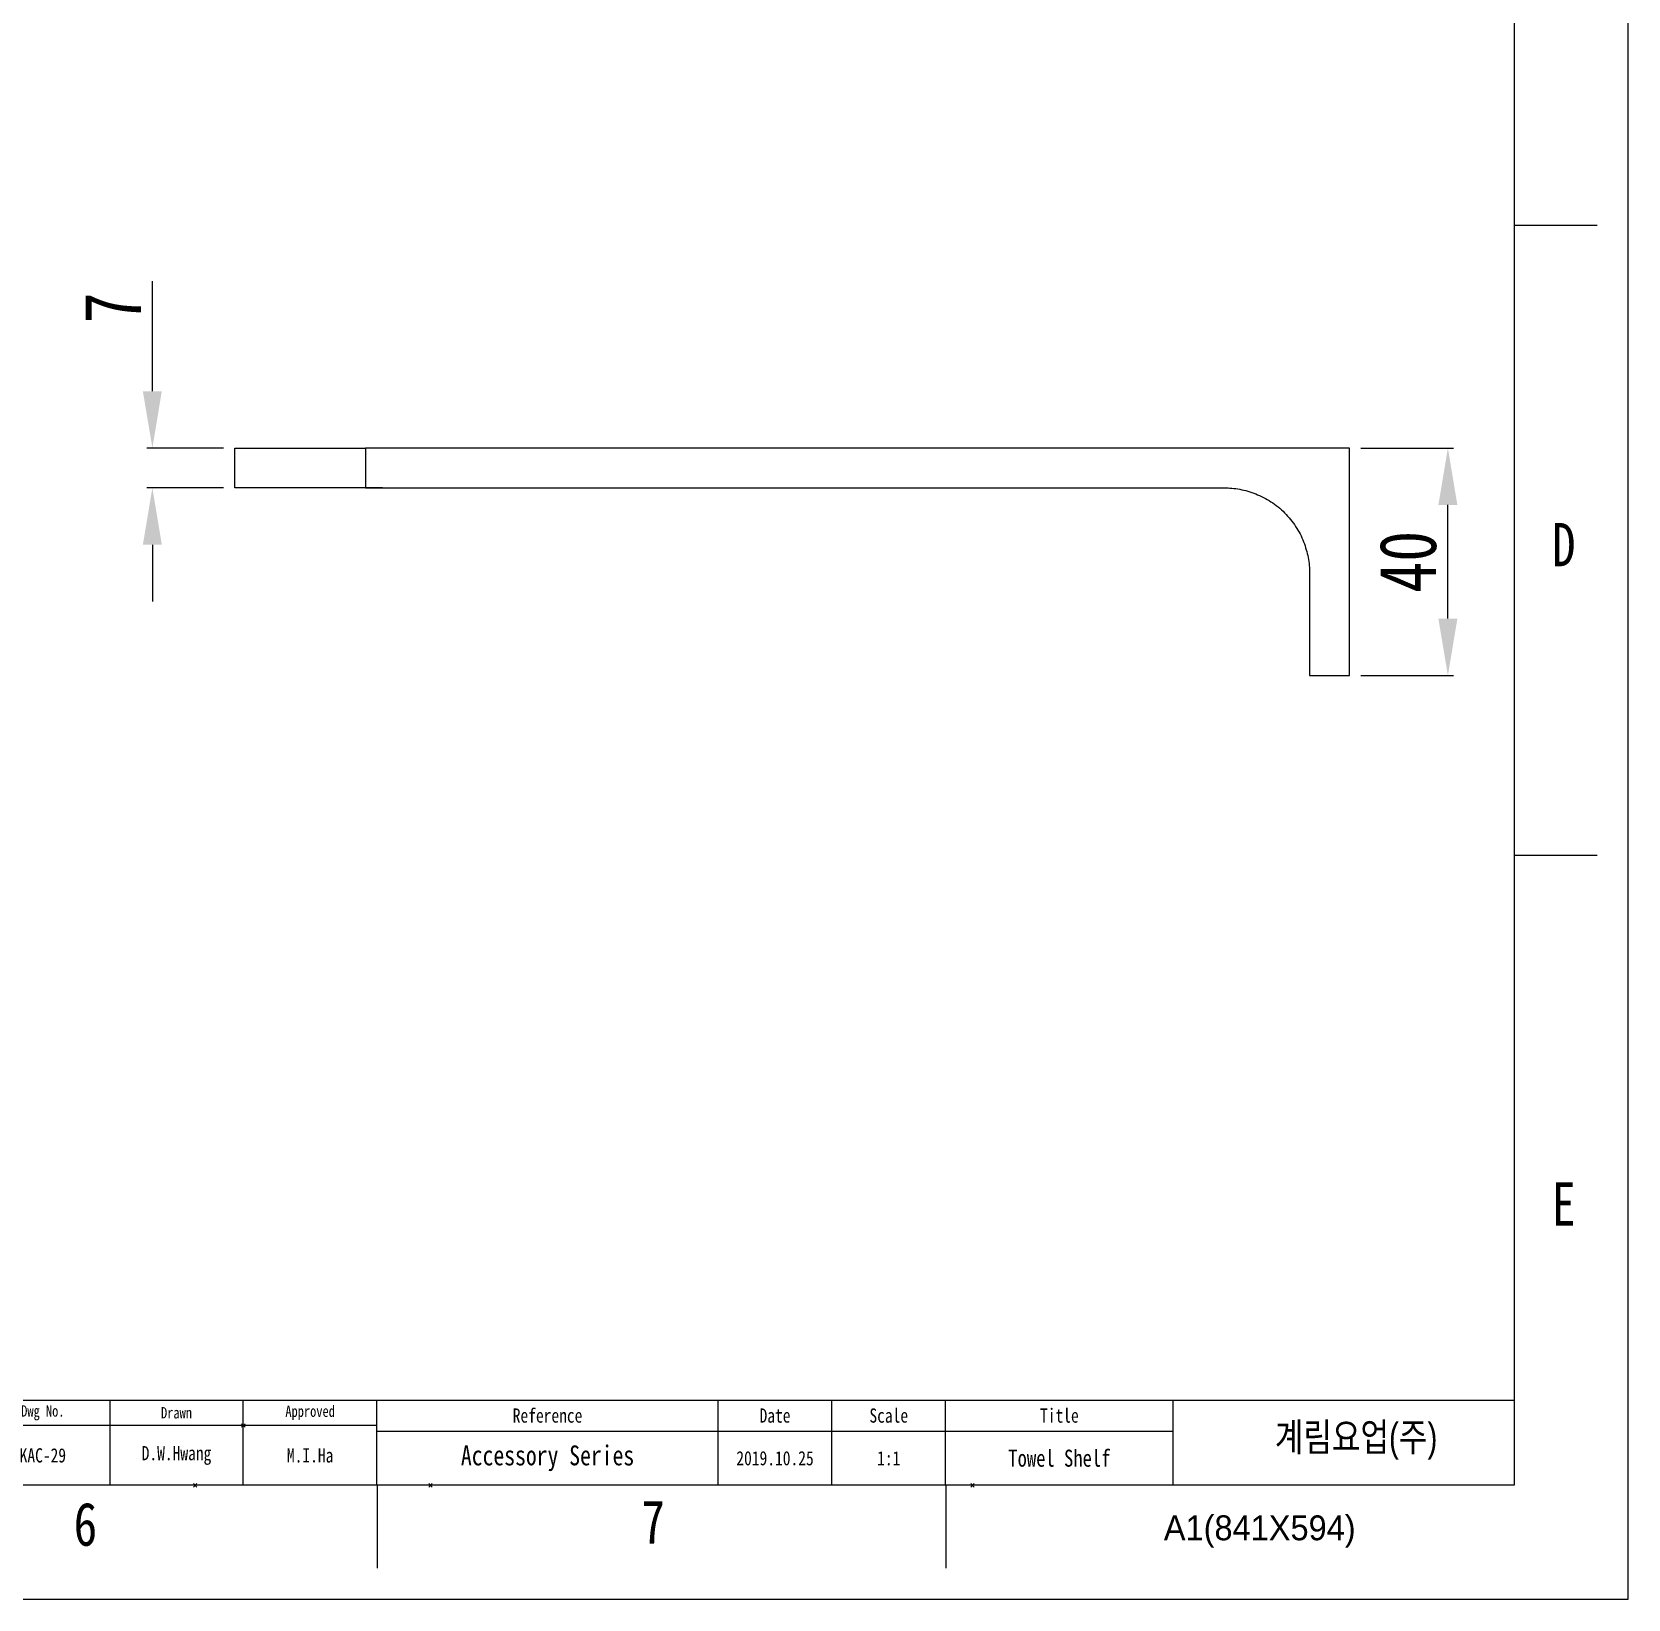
# Model space of a CAD drawing. Header units: millimetres. Extents: x 2782 to 3622, y -1206 to -612.
# Drawn here: x 3340.9 to 3621.6, y -1206.5 to -930.9 of the extents above; entities that cross this region are included whole.
import ezdxf

# ---------------------------------------------------------------- set-up
doc = ezdxf.new("R2010")
doc.units = ezdxf.units.MM
doc.header["$LTSCALE"] = 32.67
doc.header["$PDMODE"] = 3
doc.header["$PDSIZE"] = 0.3
doc.linetypes.add('CENTERX2', pattern=[101.6, 63.5, -12.7, 12.7, -12.7])
doc.layers.get('0').update_dxf_attribs({"linetype": 'CONTINUOUS'})
doc.layers.get('Defpoints').update_dxf_attribs({"linetype": 'CONTINUOUS'})
for name, color, linetype in [('1', 7, 'CONTINUOUS'), ('5', 2, 'CONTINUOUS'), ('FORM', 7, 'CONTINUOUS'), ('TEXT', 2, 'CONTINUOUS')]:
    doc.layers.add(name, color=color, linetype=linetype)
doc.styles.add('ROMANS', font='Gulim.ttf')
doc.styles.get("Standard").update_dxf_attribs({"font": 'txt', "width": 0.8})
doc.dimstyles.new('DIMSTYLE_1', dxfattribs={"dimtxt": 3.5, "dimasz": 3.5, "dimexe": 1, "dimexo": 1, "dimgap": 1, "dimtad": 1, "dimzin": 0, "dimdsep": 46, "dimtxsty": 'Standard', "dimcen": 0, "dimclrd": 5, "dimclre": 5, "dimazin": 0, "dimtp": 0.3, "dimtm": 0.3, "dimtfac": 1, "dimtofl": 0, "dimtmove": 0, "dimatfit": 3, "dimfxl": 0, "dimtolj": 1, "dimtzin": 0, "dimarcsym": 0})

# ---------------------------------------------------------------- blocks, each defined once
blk = doc.blocks.new('*D322')
at = {"color": 3, "lineweight": -2}
for p, q in [((3362.07, -994.04), (3362.07, -974.71)), ((3374.56, -1004.04), (3361.07, -1004.04)), ((3374.56, -1011.04), (3361.07, -1011.04)), ((3362.07, -1021.04), (3362.07, -1031.04))]:
    blk.add_line(p, q, dxfattribs=at)
at = {"color": 3}
for points in [[(3360.4, -994.04), (3363.73, -994.04), (3362.07, -1004.04)], [(3360.4, -1021.04), (3363.73, -1021.04), (3362.07, -1011.04)]]:
    blk.add_solid(points, dxfattribs=at)
at = {"layer": 'Defpoints', "color": 0}
for p in [(3362.07, -1004.04), (3376.56, -1004.04), (3376.56, -1011.04)]:
    blk.add_point(p, dxfattribs=at)
at = {"color": 3, "insert": (3355.07, -979.37), "char_height": 10, "attachment_point": 5, "rotation": 90}
blk.add_mtext('\\A1;7', dxfattribs=at)
blk = doc.blocks.new('*D323')
at = {"color": 3, "lineweight": -2}
for p, q in [((3574.56, -1004.04), (3590.88, -1004.04)), ((3589.88, -1034.04), (3589.88, -1014.04)), ((3574.56, -1044.04), (3590.88, -1044.04))]:
    blk.add_line(p, q, dxfattribs=at)
at = {"color": 3}
for points in [[(3588.21, -1014.04), (3591.55, -1014.04), (3589.88, -1004.04)], [(3588.21, -1034.04), (3591.55, -1034.04), (3589.88, -1044.04)]]:
    blk.add_solid(points, dxfattribs=at)
at = {"layer": 'Defpoints', "color": 0}
for p in [(3572.56, -1004.04), (3589.88, -1004.04), (3572.56, -1044.04)]:
    blk.add_point(p, dxfattribs=at)
at = {"color": 3, "insert": (3582.88, -1024.04), "char_height": 10, "attachment_point": 5, "rotation": 90}
blk.add_mtext('\\A1;40', dxfattribs=at)

msp = doc.modelspace()

# ---------------------------------------------------------------- linework, layer by layer
at = {"color": 7, "linetype": 'Continuous'}
for p, q in [((3621.56, -1206.45), (3621.56, -612.45)), ((3601.57, -964.85), (3616.11, -964.85)), ((3601.57, -1075.65), (3616.11, -1075.65)), ((3401.57, -1186.45), (3401.57, -1200.99)), ((3501.57, -1186.45), (3501.57, -1200.99)), ((2781.57, -1206.45), (3621.56, -1206.45))]:
    msp.add_line(p, q, dxfattribs=at)
at = {"linetype": 'Continuous'}
for p, q in [((3601.56, -632.45), (3601.56, -1186.45)), ((3601.56, -1186.45), (2801.57, -1186.45))]:
    msp.add_line(p, q, dxfattribs=at)
for p in [(3369.58, -1186.45), (3410.97, -1186.45), (3506.27, -1186.45)]:
    msp.add_point(p)
at = {"layer": '1'}
for p, q in [((3376.56, -1011.04), (3376.56, -1004.04)), ((3376.56, -1004.04), (3399.56, -1004.04)), ((3572.56, -1004.04), (3399.56, -1004.04)), ((3399.56, -1004.04), (3399.56, -1011.04)), ((3572.56, -1044.04), (3572.56, -1004.04)), ((3383.74, -1011.04), (3376.56, -1011.04)), ((3399.56, -1011.04), (3383.74, -1011.04)), ((3402.56, -1011.04), (3399.56, -1011.04)), ((3399.56, -1011.04), (3550.89, -1011.05)), ((3550.89, -1011.05), (3551.23, -1011.06)), ((3551.23, -1011.06), (3551.56, -1011.08)), ((3551.56, -1011.08), (3551.91, -1011.1)), ((3551.91, -1011.1), (3552.25, -1011.14)), ((3552.25, -1011.14), (3552.59, -1011.18)), ((3552.59, -1011.18), (3552.94, -1011.23)), ((3552.94, -1011.23), (3553.29, -1011.29)), ((3553.29, -1011.29), (3553.64, -1011.36)), ((3553.64, -1011.36), (3553.99, -1011.44)), ((3553.99, -1011.44), (3554.34, -1011.52)), ((3554.34, -1011.52), (3554.69, -1011.62)), ((3554.69, -1011.62), (3555.03, -1011.73)), ((3555.03, -1011.73), (3555.38, -1011.84)), ((3555.38, -1011.84), (3555.73, -1011.96)), ((3555.73, -1011.96), (3556.08, -1012.09)), ((3556.08, -1012.09), (3556.42, -1012.24)), ((3556.42, -1012.24), (3556.77, -1012.39)), ((3556.77, -1012.39), (3557.11, -1012.55)), ((3557.11, -1012.55), (3557.45, -1012.72)), ((3557.45, -1012.72), (3557.78, -1012.9)), ((3557.78, -1012.9), (3558.11, -1013.08)), ((3558.11, -1013.08), (3558.44, -1013.28)), ((3558.44, -1013.28), (3558.77, -1013.49)), ((3558.77, -1013.49), (3559.09, -1013.7)), ((3559.09, -1013.7), (3559.4, -1013.92)), ((3559.4, -1013.92), (3559.71, -1014.16)), ((3559.71, -1014.16), (3560.01, -1014.4)), ((3560.01, -1014.4), (3560.31, -1014.64)), ((3560.31, -1014.64), (3560.6, -1014.9)), ((3560.6, -1014.9), (3560.89, -1015.16)), ((3560.89, -1015.16), (3561.16, -1015.43)), ((3561.16, -1015.43), (3561.44, -1015.71)), ((3561.44, -1015.71), (3561.7, -1016)), ((3561.7, -1016), (3561.95, -1016.29)), ((3561.95, -1016.29), (3562.2, -1016.59)), ((3562.2, -1016.59), (3562.44, -1016.89)), ((3562.44, -1016.89), (3562.67, -1017.2)), ((3562.67, -1017.2), (3562.9, -1017.51)), ((3562.9, -1017.51), (3563.11, -1017.83)), ((3563.11, -1017.83), (3563.32, -1018.16)), ((3563.32, -1018.16), (3563.52, -1018.48)), ((3563.52, -1018.48), (3563.7, -1018.82)), ((3563.7, -1018.82), (3563.88, -1019.15)), ((3563.88, -1019.15), (3564.05, -1019.49)), ((3564.05, -1019.49), (3564.21, -1019.83)), ((3564.21, -1019.83), (3564.36, -1020.17)), ((3564.36, -1020.17), (3564.5, -1020.52)), ((3564.5, -1020.52), (3564.64, -1020.87)), ((3564.64, -1020.87), (3564.76, -1021.22)), ((3564.76, -1021.22), (3564.87, -1021.56)), ((3564.87, -1021.56), (3564.98, -1021.91)), ((3564.98, -1021.91), (3565.07, -1022.26)), ((3565.07, -1022.26), (3565.16, -1022.61)), ((3565.16, -1022.61), (3565.24, -1022.96)), ((3565.24, -1022.96), (3565.31, -1023.31)), ((3565.31, -1023.31), (3565.37, -1023.66)), ((3565.37, -1023.66), (3565.42, -1024.01)), ((3565.42, -1024.01), (3565.46, -1024.35)), ((3565.46, -1024.35), (3565.5, -1024.69)), ((3565.5, -1024.69), (3565.52, -1025.03)), ((3565.52, -1025.03), (3565.54, -1025.37)), ((3565.54, -1025.37), (3565.55, -1025.71)), ((3565.55, -1025.71), (3565.56, -1044.04)), ((3565.56, -1044.04), (3572.56, -1044.04))]:
    msp.add_line(p, q, dxfattribs=at)
at = {"layer": 'FORM'}
for p, q in [((3331.06, -1171.45), (3601.56, -1171.45)), ((3354.56, -1171.45), (3354.56, -1186.45)), ((3378.06, -1186.45), (3378.06, -1171.45)), ((3401.56, -1186.45), (3401.56, -1171.45)), ((3461.56, -1186.45), (3461.56, -1171.45)), ((3461.56, -1186.45), (3461.56, -1171.45)), ((3461.56, -1186.45), (3461.56, -1171.45)), ((3481.56, -1186.45), (3481.56, -1171.45)), ((3501.56, -1186.45), (3501.56, -1171.45)), ((3541.56, -1186.45), (3541.56, -1171.45)), ((3401.56, -1175.95), (3331.06, -1175.95)), ((3401.56, -1176.95), (3541.56, -1176.95))]:
    msp.add_line(p, q, dxfattribs=at)
at = {"layer": 'TEXT'}
msp.add_point((3378.06, -1175.95), dxfattribs=at)

# ---------------------------------------------------------------- texts
at = {"char_height": 7.62, "attachment_point": 5}
for s, width, insert in [('D', 10, (3610.25, -1021.02)), ('E', 10, (3610.25, -1136.99)), ('6', 50, (3350.3, -1193.33)), ('7', 50, (3450.13, -1192.87))]:
    msp.add_mtext_dynamic_manual_height_columns(s, width=width, gutter_width=12.5, heights=[0], dxfattribs=dict(at, insert=insert))
at = {"layer": '5', "style": 'ROMANS'}
msp.add_text('A1(841X594)', height=4.375, dxfattribs=at).set_placement((3539.93, -1196.11))
at = {"layer": 'TEXT', "attachment_point": 5}
for s, width, insert, char_height in [('Dwg No.', 23.5, (3342.81, -1173.7), 2), ('Drawn', 23.5, (3366.31, -1173.7), 2), ('Approved', 23.5, (3389.81, -1173.7), 2), ('Reference', 60, (3431.56, -1174.2), 2.5), ('Date', 20, (3471.56, -1174.2), 2.5), ('Scale', 20, (3491.56, -1174.2), 2.5), ('Title', 40, (3521.56, -1174.2), 2.5), ('KAC-29', 23.5, (3342.81, -1181.2), 2.5), ('D.W.Hwang', 23.5, (3366.31, -1181.2), 2.5), ('M.I.Ha', 23.5, (3389.81, -1181.2), 2.5), ('Accessory Series', 60, (3431.56, -1181.7), 3.5), ('2019.10.25', 20, (3471.56, -1181.7), 2.5), ('1:1', 20, (3491.56, -1181.7), 2.5), ('Towel Shelf', 40, (3521.56, -1181.7), 3)]:
    msp.add_mtext_dynamic_manual_height_columns(s, width=width, gutter_width=12.5, heights=[0], dxfattribs=dict(at, insert=insert, char_height=char_height))
at = {"layer": 'TEXT', "linetype": 'CENTERX2', "insert": (3573.74, -1178.71), "char_height": 5, "attachment_point": 5}
msp.add_mtext_dynamic_manual_height_columns('{\\fHYGothic-Medium|b0|i0|c129|p18;계림요업(주)}', width=60, gutter_width=12.5, heights=[0], dxfattribs=at)

# ---------------------------------------------------------------- dimensions: what is measured, and where the dimension line sits
for base, p1, p2, picture, middle in [((3362.07, -1004.04), (3376.56, -1011.04), (3376.56, -1004.04), '*D322', (3355.07, -979.37)), ((3589.88, -1004.04), (3572.56, -1044.04), (3572.56, -1004.04), '*D323', (3582.88, -1024.04))]:
    dim = msp.add_linear_dim(base=base, p1=p1, p2=p2, angle=90, dimstyle='DIMSTYLE_1', override={"dimtxt": 10, "dimasz": 10, "dimexo": 2, "dimgap": 2, "dimdec": 0, "dimclrd": 3, "dimclre": 3, "dimclrt": 3, "dimtdec": 0, "dimfxl": 1.25, "dimtfill": 1})
    dim.commit()
    dim.dimension.update_dxf_attribs({"geometry": picture, "text_midpoint": middle})

doc.saveas('drawing.dxf')
